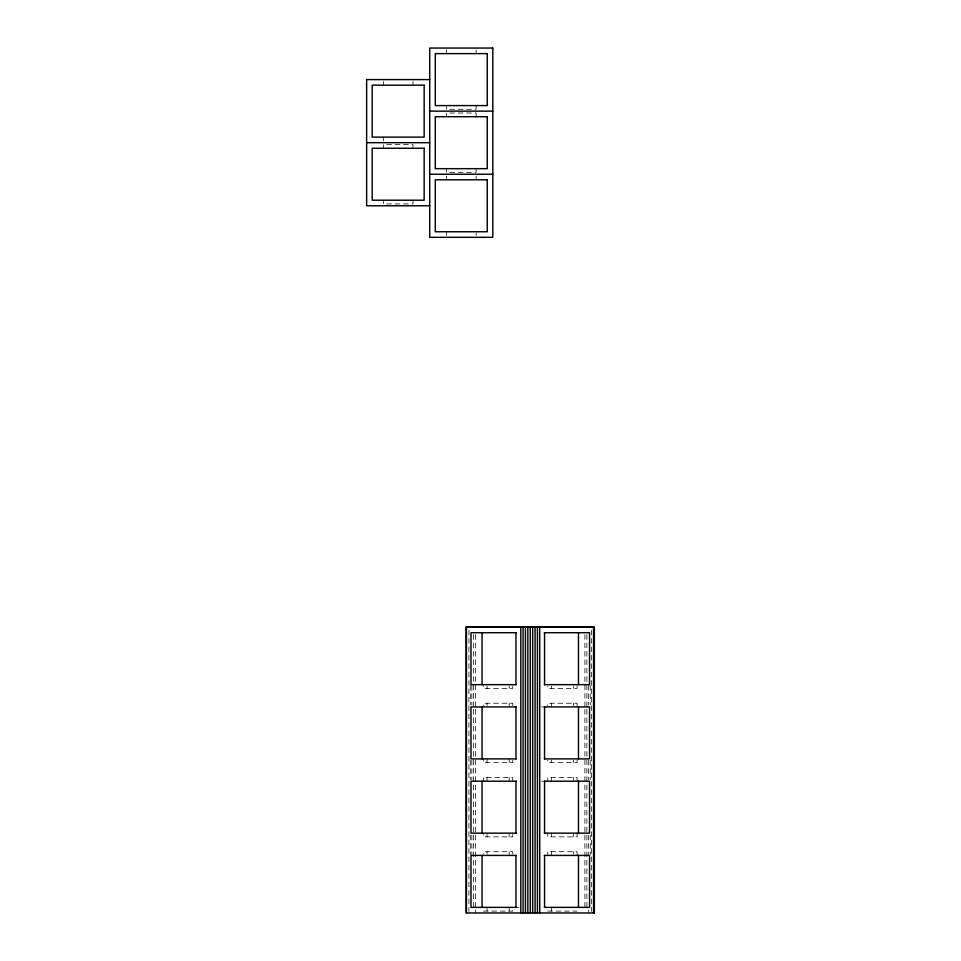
<?xml version="1.0" encoding="UTF-8"?>
<svg xmlns="http://www.w3.org/2000/svg" width="961" height="961" viewBox="0 0 961 961"><rect width="100%" height="100%" fill="white"/><g stroke="black" fill="none" stroke-linecap="round" stroke-linejoin="round"><path stroke-width="0.72" stroke-dasharray="4.8 3.6" d="M541.692 706.936L544.551 706.936M541.692 781.197L544.551 781.197M515.973 907.376L518.832 907.376M483.455 911.088L512.778 911.088L512.778 907.376M547.746 911.088L577.068 911.088M591.604 630.128L591.604 911.448M590.258 685.493L590.258 704.954M590.258 760.319L590.258 779.767M590.258 835.133L590.258 854.593M588.673 685.493L588.673 704.954M588.673 760.319L588.673 779.767M588.673 835.133L588.673 854.593M588.673 909.959L588.673 912.95M586.883 634.62L586.883 707.945M586.883 709.446L586.883 833.643M586.883 835.133L586.883 908.457M584.901 634.62L584.901 707.945M584.901 709.446L584.901 833.643M584.901 835.133L584.901 908.457M577.068 685.902L577.068 688.376L547.746 688.376L547.746 685.902M577.068 705.698L577.068 703.224L547.746 703.224L547.746 705.698M577.068 760.127L577.068 762.602L547.746 762.602L547.746 760.127M577.068 781.197L577.068 777.485L547.746 777.485L547.746 781.197M577.068 833.151L577.068 836.863L547.746 836.863L547.746 833.151M577.068 855.422L577.068 851.71L547.746 851.71L547.746 855.422M573.453 685.902L573.453 688.376M573.453 703.224L573.453 705.698M573.453 760.127L573.453 762.602M573.453 777.485L573.453 781.197M573.453 833.151L573.453 836.863M573.453 851.71L573.453 854.185M551.362 685.902L551.362 688.376M551.362 703.224L551.362 706.936M551.362 760.127L551.362 762.602M551.362 777.485L551.362 781.197M551.362 833.151L551.362 836.863M551.362 851.71L551.362 855.422M551.362 907.376L551.362 911.088M512.778 685.902L512.778 688.376L483.455 688.376L483.455 685.902M512.778 705.698L512.778 703.224L483.455 703.224L483.455 705.698M512.778 760.127L512.778 762.602L483.455 762.602L483.455 758.89M512.778 781.197L512.778 777.485L483.455 777.485L483.455 781.197M512.778 834.388L512.778 836.863L483.455 836.863L483.455 834.388M512.778 854.185L512.778 851.71L483.455 851.71L483.455 854.185M509.162 685.902L509.162 688.376M509.162 703.224L509.162 705.698M509.162 758.89L509.162 762.602M509.162 777.485L509.162 781.197M509.162 834.388L509.162 836.863M509.162 851.71L509.162 855.422M509.162 907.376L509.162 911.088M487.071 685.902L487.071 688.376M487.071 703.224L487.071 705.698M487.071 758.89L487.071 762.602M487.071 777.485L487.071 781.197M487.071 834.388L487.071 836.863M487.071 851.71L487.071 854.185M487.071 907.376L487.071 911.088M476.115 49.912L476.115 53.624M476.115 105.578L476.115 109.29L446.433 109.29L446.433 105.578M476.115 116.713L476.115 113.002L446.433 113.002L446.433 116.713M476.115 168.668L476.115 172.379L446.433 172.379L446.433 168.668M476.115 176.091L476.115 179.803M476.115 232.994L476.115 235.469M475.623 634.62L475.623 707.945M475.623 709.446L475.623 833.643M475.623 835.133L475.623 908.457M475.623 909.959L475.623 912.95M473.641 634.608L473.641 707.933M473.641 709.434L473.641 833.631M473.641 835.133L473.641 908.457M471.851 685.481L471.851 704.942M471.851 760.307L471.851 779.767M471.851 835.133L471.851 854.593M470.277 685.481L470.277 704.942M470.277 760.307L470.277 779.767M470.277 835.133L470.277 854.593M468.92 630.116L468.92 911.448M446.433 49.912L446.433 53.624M446.433 176.091L446.433 179.803M446.433 231.757L446.433 235.469M413.014 81.457L413.014 85.169M413.014 148.258L413.014 144.546L383.343 144.546L383.343 148.258M413.014 200.212L413.014 203.924L383.343 203.924L383.343 200.212M383.343 81.457L383.343 85.169M383.343 137.123L383.343 140.835"/><path stroke-width="1.44" d="M466.157 627.137L594.366 627.137L594.366 912.95L466.157 912.95L466.157 627.137L594.09 627.137L594.09 912.95M429.723 79.595L366.634 79.595L366.634 205.774L429.723 205.774M429.723 111.14L492.813 111.14M366.634 142.684L429.723 142.684M429.723 174.229L492.813 174.229M516.165 632.71L470.986 632.71L470.986 684.664L516.165 684.664M544.358 632.71L589.549 632.71L589.549 684.664L544.358 684.664M516.165 706.936L470.986 706.936L470.986 758.89L516.165 758.89M544.358 706.936L589.549 706.936L589.549 758.89L544.358 758.89M516.165 781.197L470.986 781.197L470.986 833.151L516.165 833.151M544.358 781.197L589.549 781.197L589.549 833.151L544.358 833.151M516.165 855.422L470.986 855.422L470.986 907.376L516.165 907.376M544.358 855.422L589.549 855.422L589.549 907.376L544.358 907.376M473.641 627.125L475.623 627.137M593.538 627.137L593.538 912.95M578.474 632.71L578.474 684.664M578.474 706.936L578.474 758.89M578.474 781.197L578.474 833.151M578.474 855.422L578.474 907.376M544.551 632.71L544.551 684.664M544.551 706.936L544.551 758.89M544.551 781.197L544.551 833.151M544.551 855.422L544.551 907.376M539.734 627.137L539.734 912.95M537.439 627.137L537.439 912.95M535.085 627.137L535.085 912.95M532.682 627.137L532.682 912.95M530.268 627.137L530.268 912.95M527.841 627.137L527.841 912.95M525.439 627.137L525.439 912.95M523.084 627.137L523.084 912.95M520.802 627.137L520.802 912.95M515.973 632.71L515.973 684.664M515.973 706.936L515.973 758.89M515.973 781.197L515.973 833.151M515.973 855.422L515.973 907.376M482.05 632.71L482.05 684.664M482.05 706.936L482.05 758.89M482.05 781.197L482.05 833.151M482.05 855.422L482.05 907.376M466.433 627.125L466.433 912.95M492.813 48.05L429.723 48.05L429.723 237.319L492.813 237.319L492.813 48.05M487.251 53.624L435.297 53.624L435.297 105.578L487.251 105.578L487.251 53.624M424.149 85.169L372.195 85.169L372.195 137.123L424.149 137.123L424.149 85.169M487.251 116.713L435.297 116.713L435.297 168.668L487.251 168.668L487.251 116.713M424.149 148.258L372.195 148.258L372.195 200.212L424.149 200.212L424.149 148.258M487.251 179.803L435.297 179.803L435.297 231.757L487.251 231.757L487.251 179.803"/></g></svg>
